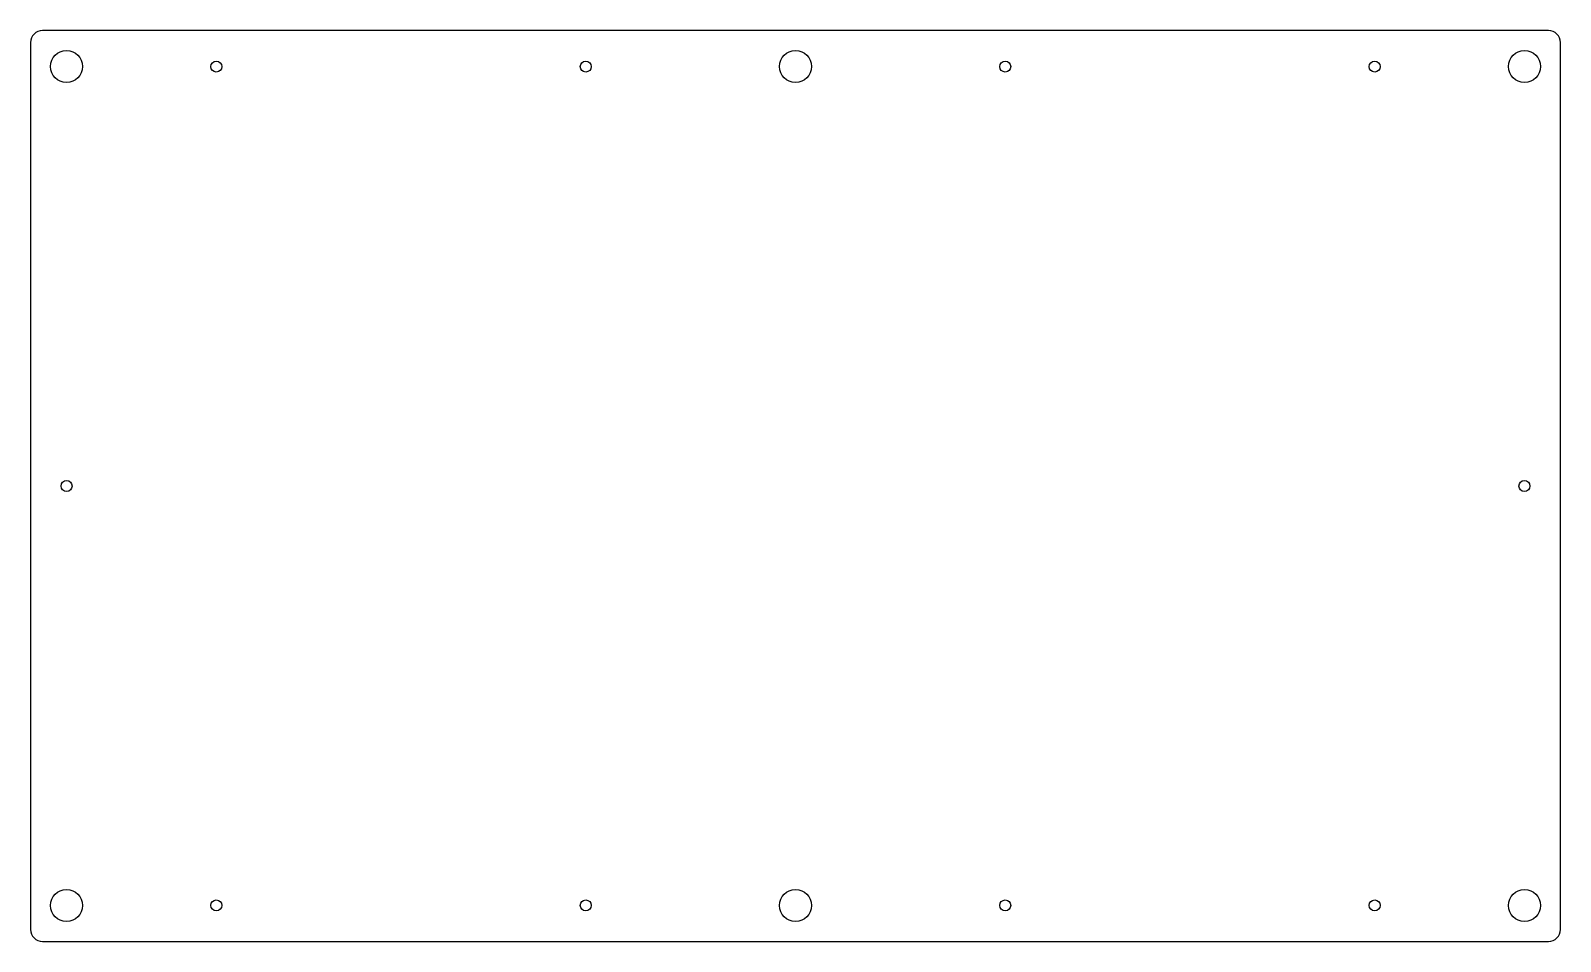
# Model space of a CAD drawing. Header units: millimetres. Extents: x -383 to 383, y -228 to 228.
import ezdxf

# ---------------------------------------------------------------- set-up
doc = ezdxf.new("R2010")
doc.units = ezdxf.units.MM
doc.layers.add('CUT', color=7, linetype='CONTINUOUS')

msp = doc.modelspace()

# ---------------------------------------------------------------- linework, layer by layer
at = {"layer": 'CUT'}
for p, q in [((377, 228), (-377, 228)), ((-383, 222), (-383, -222)), ((383, -222), (383, 222)), ((-377, -228), (377, -228))]:
    msp.add_line(p, q, dxfattribs=at)
for centre, radius in [((-365, 210), 8), ((0, 210), 8), ((365, 210), 8), ((-290, 210), 2.75), ((-105, 210), 2.75), ((105, 210), 2.75), ((290, 210), 2.75), ((-365, 0), 2.75), ((365, 0), 2.75), ((-365, -210), 8), ((0, -210), 8), ((365, -210), 8), ((-290, -210), 2.75), ((-105, -210), 2.75), ((105, -210), 2.75), ((290, -210), 2.75)]:
    msp.add_circle(centre, radius, dxfattribs=at)
for centre, start, end in [((-377, 222), 90, 180), ((377, 222), 0, 90), ((-377, -222), -180, -90), ((377, -222), -90, 0)]:
    msp.add_arc(centre, 6, start, end, dxfattribs=at)

doc.saveas('drawing.dxf')
